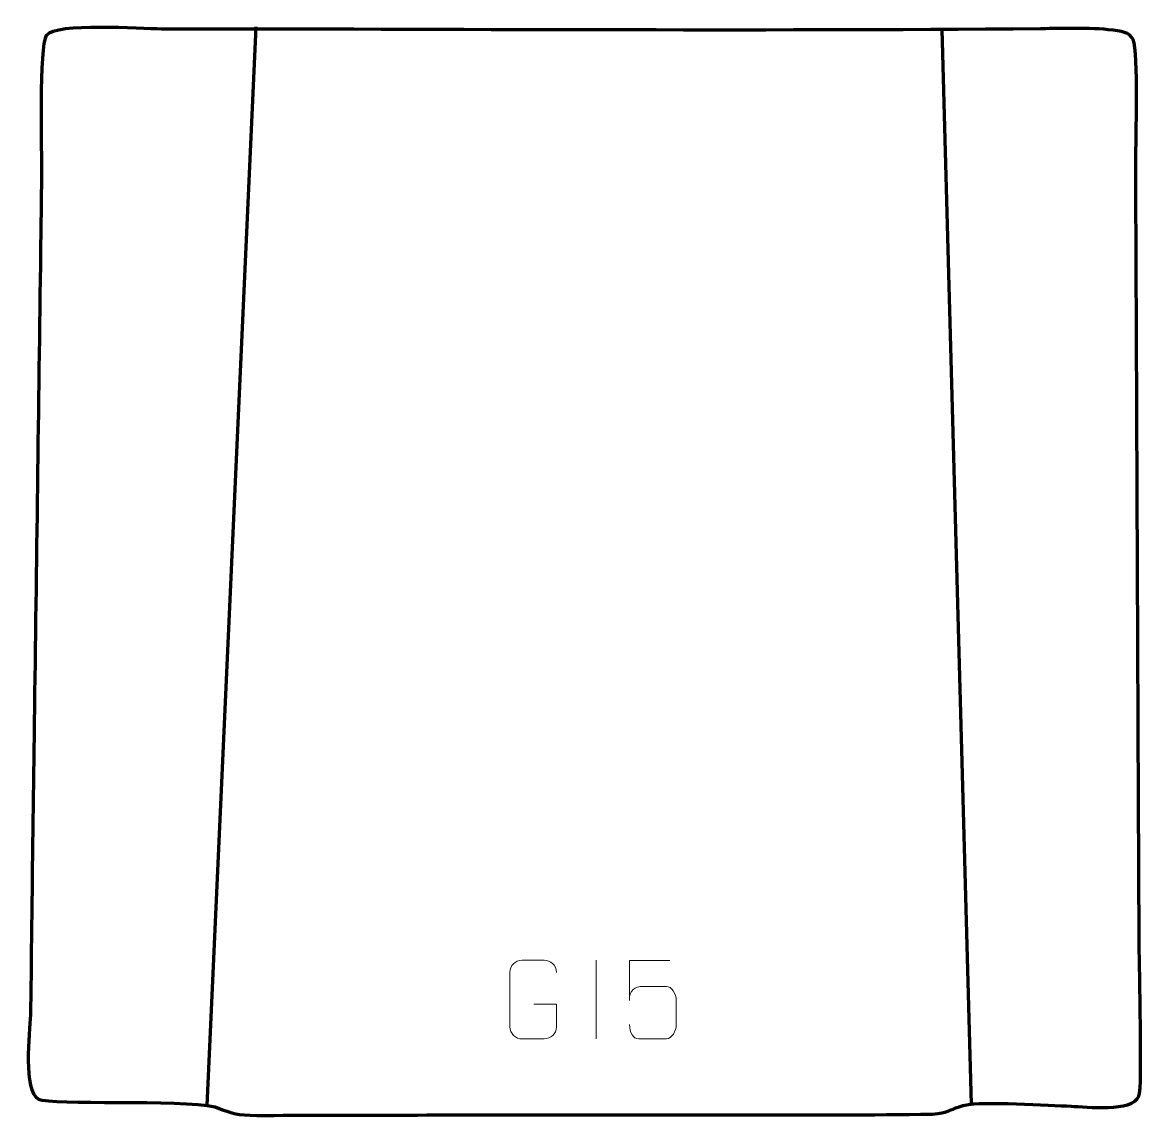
# Model space of a CAD drawing. Header units: millimetres. Extents: x -456 to -101, y 277 to 624.
import ezdxf

# ---------------------------------------------------------------- set-up
doc = ezdxf.new("R2010")
doc.units = ezdxf.units.MM
doc.header["$MEASUREMENT"] = 0
doc.layers.add('layer 2', color=7, linetype='Continuous')
doc.layers.add('layer 3', color=7, linetype='Continuous')

msp = doc.modelspace()

# ---------------------------------------------------------------- linework, layer by layer
at = {"layer": 'layer 2', "color": 142, "lineweight": 158}
for points in [[(-382.1442, 622.9718), (-382.1442, 622.9718), (-397.718, 280.2845), (-397.718, 280.2845)], [(-164.3245, 622.1437), (-164.3245, 622.1437), (-154.944, 280.7204), (-154.944, 280.7204)]]:
    msp.add_open_spline(points, degree=3, dxfattribs=at)
at = {"layer": 'layer 3', "color": 242, "lineweight": 158}
msp.add_open_spline([(-453.3741, 337.4564), (-453.108, 357.444), (-452.842, 377.4315), (-452.5759, 397.4191), (-452.5759, 397.4191), (-451.9108, 447.388), (-451.2456, 497.3569), (-450.5805, 547.3258), (-450.5805, 547.3258), (-450.4541, 556.8199), (-450.3278, 566.314), (-450.2014, 575.8081), (-450.2014, 575.8081), (-450.1935, 582.2448), (-451.0361, 617.1844), (-448.6816, 620.2218), (-448.6816, 620.2218), (-445.4463, 624.3954), (-418.8322, 622.2907), (-412.0855, 622.2888), (-412.0855, 622.2888), (-319.0412, 622.2635), (-225.9931, 621.5349), (-132.9511, 622.3689), (-132.9511, 622.3689), (-129.3032, 622.4016), (-118.7278, 622.7881), (-111.4715, 622.0842), (-111.4715, 622.0842), (-107.0597, 621.6562), (-104.5832, 621.2005), (-103.5913, 618.9356), (-103.5913, 618.9356), (-101.6946, 614.6051), (-102.7152, 587.1338), (-102.7307, 580.3453), (-102.7307, 580.3453), (-102.6231, 555.3062), (-102.5117, 530.267), (-102.4026, 505.2278), (-102.4026, 505.2278), (-102.3612, 495.7129), (-102.3198, 486.198), (-102.2785, 476.683), (-102.2785, 476.683), (-102.2371, 467.1681), (-102.1957, 457.6532), (-102.1543, 448.1383), (-102.1543, 448.1383), (-102.0715, 429.1085), (-101.9888, 410.0786), (-101.906, 391.0488), (-101.906, 391.0488), (-101.8189, 371.0174), (-101.7318, 350.986), (-101.6447, 330.9546), (-101.6447, 330.9546), (-101.5936, 324.3886), (-100.5523, 285.9712), (-101.7041, 283.2414), (-101.7041, 283.2414), (-103.8886, 278.0639), (-118.4207, 279.8736), (-123.2694, 280.0586), (-123.2694, 280.0586), (-129.9224, 280.3123), (-151.6036, 281.7129), (-157.0332, 280.4051), (-157.0332, 280.4051), (-157.0332, 280.4051), (-157.5646, 280.2771), (-157.5646, 280.2771), (-157.5646, 280.2771), (-164.5667, 277.9282), (-162.6483, 277.5749), (-171.0379, 277.484), (-171.0379, 277.484), (-209.8308, 277.0638), (-249.0325, 277.3931), (-287.8723, 277.3476), (-287.8723, 277.3476), (-318.3217, 277.312), (-348.7816, 277.1732), (-379.2259, 277.145), (-379.2259, 277.145), (-386.9251, 277.1379), (-387.9976, 277.0682), (-395.1166, 279.8477), (-395.1166, 279.8477), (-406.5157, 282.3574), (-446.8349, 280.2203), (-451.1854, 282.3395), (-451.1854, 282.3395), (-456.2773, 284.82), (-453.8636, 303.3909), (-453.7289, 309.0321), (-453.7289, 309.0321), (-453.5147, 318.0012), (-453.5063, 326.9851), (-453.394, 335.9573), (-453.394, 335.9573), (-453.394, 335.9573), (-453.3741, 337.4564), (-453.3741, 337.4564)], degree=3, knots=[0, 0, 0, 0, 0.03703704, 0.03703704, 0.03703704, 0.03703704, 0.07407407, 0.07407407, 0.07407407, 0.07407407, 0.11111111, 0.11111111, 0.11111111, 0.11111111, 0.14814815, 0.14814815, 0.14814815, 0.14814815, 0.18518519, 0.18518519, 0.18518519, 0.18518519, 0.22222222, 0.22222222, 0.22222222, 0.22222222, 0.25925926, 0.25925926, 0.25925926, 0.25925926, 0.2962963, 0.2962963, 0.2962963, 0.2962963, 0.33333333, 0.33333333, 0.33333333, 0.33333333, 0.37037037, 0.37037037, 0.37037037, 0.37037037, 0.40740741, 0.40740741, 0.40740741, 0.40740741, 0.44444444, 0.44444444, 0.44444444, 0.44444444, 0.48148148, 0.48148148, 0.48148148, 0.48148148, 0.51851852, 0.51851852, 0.51851852, 0.51851852, 0.55555556, 0.55555556, 0.55555556, 0.55555556, 0.59259259, 0.59259259, 0.59259259, 0.59259259, 0.62962963, 0.62962963, 0.62962963, 0.62962963, 0.66666667, 0.66666667, 0.66666667, 0.66666667, 0.7037037, 0.7037037, 0.7037037, 0.7037037, 0.74074074, 0.74074074, 0.74074074, 0.74074074, 0.77777778, 0.77777778, 0.77777778, 0.77777778, 0.81481481, 0.81481481, 0.81481481, 0.81481481, 0.85185185, 0.85185185, 0.85185185, 0.85185185, 0.88888889, 0.88888889, 0.88888889, 0.88888889, 0.92592593, 0.92592593, 0.92592593, 0.92592593, 1, 1, 1, 1], dxfattribs=at)
at = {"layer": 'layer 3', "color": 250, "lineweight": 9}
for points in [[(-293.8272, 312.4309), (-293.8272, 312.4309), (-286.6591, 312.4309), (-286.6591, 312.4309), (-286.6591, 312.4309), (-286.6591, 312.4309), (-286.6591, 305.2628), (-286.6591, 305.2628), (-286.6591, 305.2628), (-286.7988, 302.9394), (-288.476, 301.4598), (-290.6238, 301.449), (-290.6238, 301.449), (-292.9556, 301.4494), (-295.2876, 301.4494), (-297.6191, 301.449), (-297.6191, 301.449), (-299.544, 301.3436), (-301.5162, 303.2281), (-301.505, 305.2454), (-301.505, 305.2454), (-301.5046, 311.0155), (-301.5046, 316.7852), (-301.505, 322.5545), (-301.505, 322.5545), (-301.5008, 324.6926), (-299.754, 326.4118), (-297.6017, 326.3984), (-297.6017, 326.3984), (-295.276, 326.3984), (-292.9499, 326.3984), (-290.6238, 326.3984), (-290.6238, 326.3984), (-288.6771, 326.4338), (-286.6857, 324.9423), (-286.6591, 322.5046)], [(-250.688, 326.3767), (-250.688, 326.3767), (-263.5397, 326.3767), (-263.5397, 326.3767), (-263.5397, 326.3767), (-263.5394, 322.1461), (-263.5394, 317.9152), (-263.5397, 313.684), (-263.5397, 313.684), (-263.54, 316.9941), (-261.909, 318.0659), (-259.097, 318.1264), (-259.097, 318.1264), (-256.6574, 318.1267), (-254.2179, 318.1267), (-251.7787, 318.1264), (-251.7787, 318.1264), (-250.1289, 318.1332), (-248.654, 315.7527), (-248.6255, 313.684), (-248.6255, 313.684), (-248.6258, 311.0967), (-248.6258, 308.5091), (-248.6255, 305.9214), (-248.6255, 305.9214), (-248.5793, 303.962), (-250.0787, 301.5257), (-251.7046, 301.4672), (-251.7046, 301.4672), (-253.6611, 301.4675), (-258.5561, 301.4675), (-260.5131, 301.4672), (-260.5131, 301.4672), (-262.3586, 301.4584), (-263.4657, 303.4232), (-263.4865, 305.9743)]]:
    msp.add_open_spline(points, degree=3, knots=[0, 0, 0, 0, 0.1, 0.1, 0.1, 0.1, 0.2, 0.2, 0.2, 0.2, 0.3, 0.3, 0.3, 0.3, 0.4, 0.4, 0.4, 0.4, 0.5, 0.5, 0.5, 0.5, 0.6, 0.6, 0.6, 0.6, 0.7, 0.7, 0.7, 0.7, 0.8, 0.8, 0.8, 0.8, 1, 1, 1, 1], dxfattribs=at)
msp.add_open_spline([(-274.0821, 326.409), (-274.0821, 326.409), (-274.0821, 301.4349), (-274.0821, 301.4349)], degree=3, dxfattribs=at)

doc.saveas('drawing.dxf')
